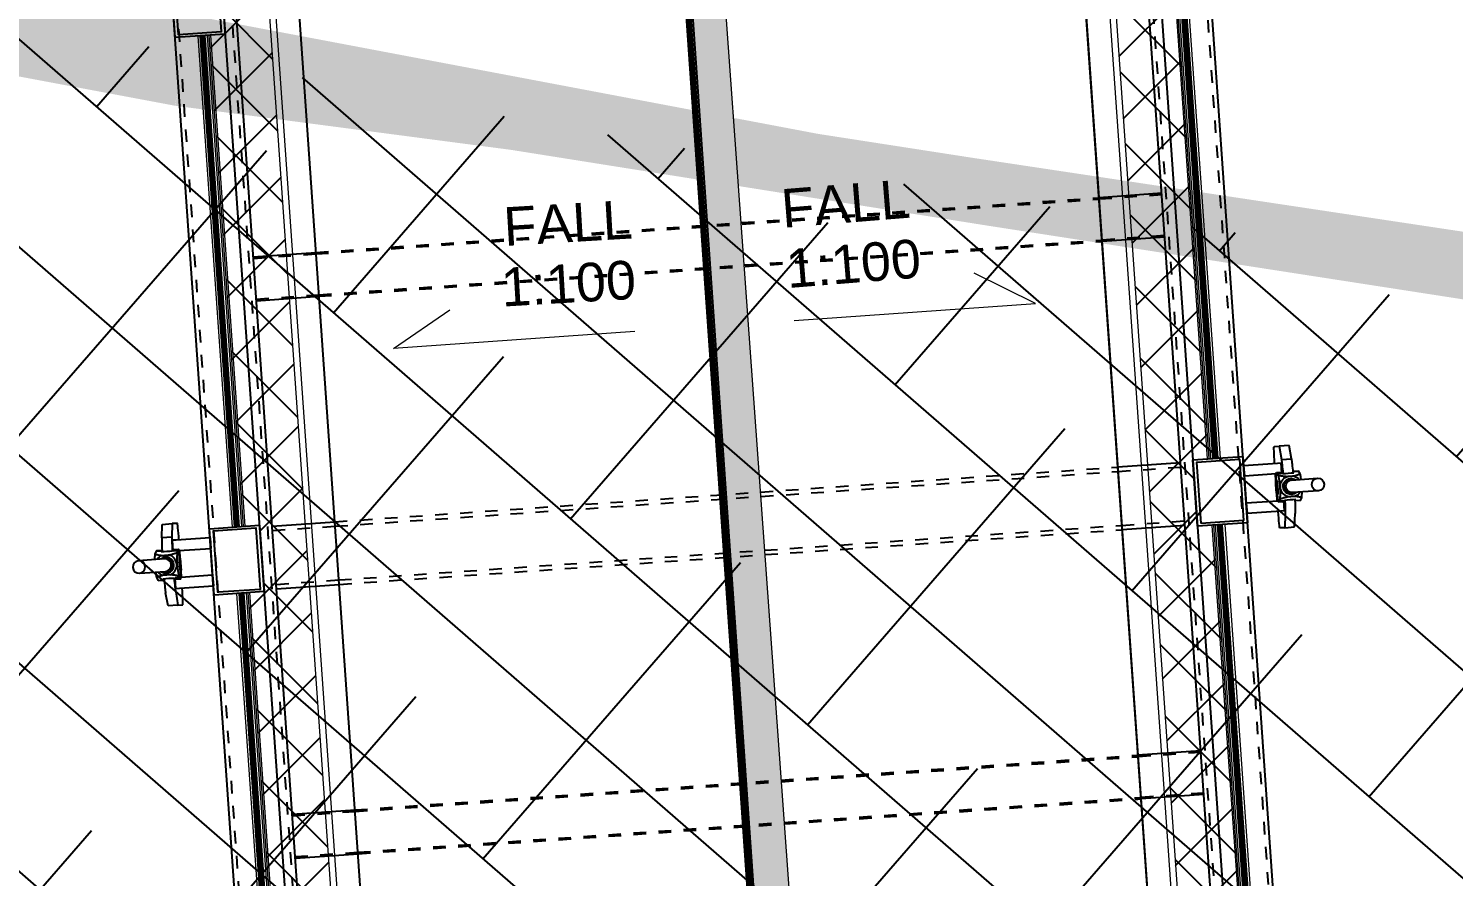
# Model space of a CAD drawing. Header units: millimetres. Extents: x 50357 to 985146, y 723188 to 1803594.
# Drawn here: x 834545.13 to 834556.47, y 818155.43 to 818162.18 of the extents above; entities that cross this region are included whole.
import ezdxf
from ezdxf.xclip import XClip

# ---------------------------------------------------------------- set-up
doc = ezdxf.new("R2010")
doc.units = ezdxf.units.MM
doc.header["$LTSCALE"] = 3
doc.header["$MEASUREMENT"] = 0
for name, pattern in [('DASHED', [19.05, 12.7, -6.35]), ('DASHED2', [0.375, 0.25, -0.125]), ('DIVIDE', [1.25, 0.5, -0.25, 0, -0.25, 0, -0.25]), ('Grid Line', [22.225, 12.7, -3.175, 3.175, -3.175]), ('PHANTOM2', [1.25, 0.625, -0.125, 0.125, -0.125, 0.125, -0.125]), ('x-boundary$0$DGN Style 4', [76.563414, 38.257796, -19.128898, 0.047822, -19.128898]), ('XXASB-PIW-ARC-DWG-1012-MWP-XXXX-WS3-XC$0$XXXXX-PIW-P-ASB_BRIDGE_DECK_STR-XXX$0$Member Hidden', [4.5, 2.5, -2])]:
    doc.linetypes.add(name, pattern=pattern)
doc.layers.add('-Excluded area line', color=7, linetype='DASHED2', lineweight=40)
doc.layers.add('-Section line', color=7, linetype='Continuous')
doc.layers.add('00_Xref', color=7, linetype='Continuous')
for name, color, linetype, true_color in [('WKD071__', 7, 'Continuous', 0x6e6e6e), ('x-boundary$0$AR-SIMS_BL_', 7, 'x-boundary$0$DGN Style 4', 0xff0505), ('XXASB-PIW-ARC-DWG-1012-MWP-XXXX-WS3-XC$0$XXXXX-PIW-P-ASB_BRIDGE_DECK_ARC-XXX$0$A-GENM_PATT', 7, 'Continuous', 0x6e6e6e), ('XXASB-PIW-ARC-DWG-1012-MWP-XXXX-WS3-XC$0$XXXXX-PIW-P-ASB_BRIDGE_DECK_STR-XXX$0$A-GENM', 7, 'Continuous', 0x6e6e6e), ('XXASB-PIW-ARC-DWG-1012-MWP-XXXX-WS3-XC$0$XXXXX-PIW-P-ASB_BRIDGE_DECK_STR-XXX$0$ADS280__', 7, 'Continuous', 0x6e6e6e), ('XXASB-PIW-ARC-DWG-1012-MWP-XXXX-WS3-XC$0$XXXXX-PIW-P-ASB_BRIDGE_DECK_STR-XXX$0$ADS280_B', 7, 'Continuous', 0x6e6e6e), ('XXASB-PIW-ARC-DWG-1012-MWP-XXXX-WS3-XC$0$XXXXX-PIW-P-ASB_BRIDGE_DECK_STR-XXX$0$ADS280_C', 7, 'Continuous', 0x6e6e6e), ('XXASB-PIW-ARC-DWG-1012-MWP-XXXX-WS3-XC$0$XXXXX-PIW-P-ASB_BRIDGE_DECK_STR-XXX$0$ADS280_H', 7, 'XXASB-PIW-ARC-DWG-1012-MWP-XXXX-WS3-XC$0$XXXXX-PIW-P-ASB_BRIDGE_DECK_STR-XXX$0$Member Hidden', 0x6e6e6e)]:
    doc.layers.add(name, color=color, linetype=linetype, true_color=true_color)
for name, color, linetype, lineweight, true_color in [('XXASB-PIW-ARC-DWG-1012-MWP-XXXX-WS3-XC$0$XXXXX-PIW-P-ASB_BRIDGE_DECK_ARC-XXX$0$A-FLOR', 7, 'Continuous', 25, 0x6e6e6e), ('XXASB-PIW-ARC-DWG-1012-MWP-XXXX-WS3-XC$0$XXXXX-PIW-P-ASB_BRIDGE_DECK_ARC-XXX$0$A-FLOR-HRAL', 7, 'Continuous', 13, 0x6e6e6e), ('XXASB-PIW-ARC-DWG-1012-MWP-XXXX-WS3-XC$0$XXXXX-PIW-P-ASB_BRIDGE_DECK_ARC-XXX$0$A-GENM', 7, 'Continuous', 13, 0x6e6e6e), ('XXASB-PIW-ARC-DWG-1012-MWP-XXXX-WS3-XC$0$XXXXX-PIW-P-ASB_BRIDGE_DECK_ARC-XXX$0$ADS030__', 7, 'Continuous', 13, 0x6e6e6e), ('XXASB-PIW-ARC-DWG-1012-MWP-XXXX-WS3-XC$0$XXXXX-PIW-P-ASB_BRIDGE_DECK_ARC-XXX$0$ADS280__', 7, 'Continuous', 13, 0x6e6e6e), ('XXASB-PIW-ARC-DWG-1012-MWP-XXXX-WS3-XC$0$XXXXX-PIW-P-ASB_BRIDGE_DECK_ARC-XXX$0$Q-SPCQ', 7, 'Continuous', 13, 0x6e6e6e)]:
    doc.layers.add(name, color=color, linetype=linetype, lineweight=lineweight, true_color=true_color)
doc.styles.add('XXASB-PIW-ARC-DWG-1012-MWP-XXXX-WS3-XC$0$XXXXX-PIW-P-ASB_BRIDGE_DECK_ARC-XXX$0$Arial_4', font='arial.ttf', dxfattribs={"height": 2500})

# ---------------------------------------------------------------- blocks, each defined once
blk = doc.blocks.new('x-baseplan')
blk.add_lwpolyline([(834550.55, 818213.81), (834557.171, 818119.106), (834549.739, 818118.586), (834547.98, 818143.75), (834547.581, 818143.722), (834547.541, 818144.296), (834539.964, 818143.766), (834540.021, 818142.96), (834532.454, 818142.451), (834523.973, 818144.32), (834526.254, 818154.672), (834539.411, 818151.675), (834539.646, 818148.322), (834547.222, 818148.851), (834547.183, 818149.408), (834547.582, 818149.436), (834542.996, 818215.041), (834543.221, 818215.057), (834550.326, 818213.794), (834550.55, 818213.81)])
blk = doc.blocks.new('XXASB-PIW-ARC-DWG-1012-MWP-XXXX-WS3-XC$0$XXXXX-PIW-P-ASB_BRIDGE_DECK_ARC-XXX$0$Top Rail Type - Top Rail_Internal_-3272144-DECK F_F_L__ARC')
at = {"layer": 'XXASB-PIW-ARC-DWG-1012-MWP-XXXX-WS3-XC$0$XXXXX-PIW-P-ASB_BRIDGE_DECK_ARC-XXX$0$A-FLOR-HRAL'}
for p, q in [((-666710, 127659), (-666710, 107094)), ((-666660, 127659), (-666660, 107098))]:
    blk.add_line(p, q, dxfattribs=at)
blk = doc.blocks.new('XXASB-PIW-ARC-DWG-1012-MWP-XXXX-WS3-XC$0$XXXXX-PIW-P-ASB_BRIDGE_DECK_ARC-XXX$0$Top Rail Type - Top Rail_Internal_-3272154-DECK F_F_L__ARC')
at = {"layer": 'XXASB-PIW-ARC-DWG-1012-MWP-XXXX-WS3-XC$0$XXXXX-PIW-P-ASB_BRIDGE_DECK_ARC-XXX$0$A-FLOR-HRAL'}
for p, q in [((-673385, 127659), (-673385, 107349)), ((-673335, 127659), (-673335, 107349))]:
    blk.add_line(p, q, dxfattribs=at)
blk = doc.blocks.new('XXASB-PIW-ARC-DWG-1012-MWP-XXXX-WS3-XC$0$XXXXX-PIW-P-ASB_BRIDGE_DECK_ARC-XXX$0$Railing - Sabco_Joint-3422319-DECK F_F_L__ARC')
at = {"layer": 'XXASB-PIW-ARC-DWG-1012-MWP-XXXX-WS3-XC$0$XXXXX-PIW-P-ASB_BRIDGE_DECK_ARC-XXX$0$A-FLOR-HRAL'}
for p, q in [((-9, 1), (-8, 1)), ((-9, 1), (-9, 0)), ((-8, 1), (-1, 1)), ((-8, 0), (-8, 1)), ((-1, 0), (-1, 1)), ((1, 1), (8, 1)), ((1, 1), (1, 0)), ((8, 1), (9, 1)), ((8, 1), (8, 0)), ((9, 1), (9, 0)), ((-8, 0), (-9, 0)), ((-1, 0), (-8, 0)), ((8, 0), (1, 0)), ((9, 0), (8, 0))]:
    blk.add_line(p, q, dxfattribs=at)
blk = doc.blocks.new('XXASB-PIW-ARC-DWG-1012-MWP-XXXX-WS3-XC$0$XXXXX-PIW-P-ASB_BRIDGE_DECK_ARC-XXX$0$Railing - Railing-3272197-DECK F_F_L__ARC')
at = {"layer": 'XXASB-PIW-ARC-DWG-1012-MWP-XXXX-WS3-XC$0$XXXXX-PIW-P-ASB_BRIDGE_DECK_ARC-XXX$0$A-FLOR-HRAL'}
for p, q in [((-666157, 118494), (-666157, 114574)), ((-666138, 114574), (-666138, 118494)), ((-666135, 114574), (-666135, 118494)), ((-666128, 114574), (-666128, 118494)), ((-666119, 114574), (-666119, 118494)), ((-666116, 114574), (-666116, 118494)), ((-666107, 114574), (-666107, 118494)), ((-666100, 114574), (-666100, 118494)), ((-666097, 114574), (-666097, 118494)), ((-666078, 114574), (-666078, 118494)), ((-666126, 116860), (-666126, 118059)), ((-666125, 116860), (-666125, 118059)), ((-666110, 116860), (-666110, 118059)), ((-666109, 116860), (-666109, 118059)), ((-666126, 115660), (-666126, 116859)), ((-666125, 115660), (-666125, 116859)), ((-666110, 115660), (-666110, 116859)), ((-666109, 115660), (-666109, 116859)), ((-666126, 114574), (-666126, 115659)), ((-666125, 114574), (-666125, 115659)), ((-666110, 114574), (-666110, 115659)), ((-666109, 114574), (-666109, 115659)), ((-666157, 114044), (-666157, 110209)), ((-666138, 110209), (-666138, 114044)), ((-666136, 110209), (-666135, 114044)), ((-666128, 110209), (-666128, 114044)), ((-666126, 113260), (-666126, 114044)), ((-666125, 113260), (-666125, 114044)), ((-666119, 110209), (-666119, 114044)), ((-666116, 110209), (-666116, 114044)), ((-666110, 113260), (-666110, 114044)), ((-666109, 113260), (-666109, 114044)), ((-666107, 110209), (-666107, 114044)), ((-666100, 110209), (-666100, 114044)), ((-666097, 110209), (-666097, 114044)), ((-666078, 110209), (-666078, 114044)), ((-666126, 112060), (-666126, 113259)), ((-666125, 112060), (-666125, 113259)), ((-666110, 112060), (-666110, 113259)), ((-666109, 112060), (-666109, 113259)), ((-666126, 110860), (-666126, 112059)), ((-666125, 110860), (-666125, 112059)), ((-666110, 110860), (-666110, 112059)), ((-666109, 110860), (-666109, 112059))]:
    blk.add_line(p, q, dxfattribs=at)
at = {"rotation": 359.9997051364439}
for p in [(-666118, 116859), (-666118, 115659), (-666118, 113259), (-666118, 112059)]:
    blk.add_blockref('XXASB-PIW-ARC-DWG-1012-MWP-XXXX-WS3-XC$0$XXXXX-PIW-P-ASB_BRIDGE_DECK_ARC-XXX$0$Railing - Sabco_Joint-3422319-DECK F_F_L__ARC', p, dxfattribs=at)
blk = doc.blocks.new('XXASB-PIW-ARC-DWG-1012-MWP-XXXX-WS3-XC$0$XXXXX-PIW-P-ASB_BRIDGE_DECK_ARC-XXX$0$Railing - Railing-3272202-DECK F_F_L__ARC')
at = {"layer": 'XXASB-PIW-ARC-DWG-1012-MWP-XXXX-WS3-XC$0$XXXXX-PIW-P-ASB_BRIDGE_DECK_ARC-XXX$0$A-FLOR-HRAL'}
for p, q in [((-673967, 118494), (-673967, 114574)), ((-673948, 114574), (-673948, 118494)), ((-673945, 114574), (-673945, 118494)), ((-673938, 114574), (-673938, 118494)), ((-673936, 118060), (-673936, 118494)), ((-673935, 118060), (-673935, 118494)), ((-673929, 114574), (-673929, 118494)), ((-673926, 114574), (-673926, 118494)), ((-673920, 118060), (-673920, 118494)), ((-673919, 118060), (-673919, 118494)), ((-673917, 114574), (-673917, 118494)), ((-673910, 114574), (-673910, 118494)), ((-673907, 114574), (-673907, 118494)), ((-673888, 114574), (-673888, 118494)), ((-673936, 116860), (-673936, 118059)), ((-673935, 116860), (-673935, 118059)), ((-673920, 116860), (-673920, 118059)), ((-673919, 116860), (-673919, 118059)), ((-673936, 115660), (-673936, 116859)), ((-673935, 115660), (-673935, 116859)), ((-673920, 115660), (-673920, 116859)), ((-673919, 115660), (-673919, 116859)), ((-673936, 114574), (-673936, 115659)), ((-673935, 114574), (-673935, 115659)), ((-673920, 114574), (-673920, 115659)), ((-673919, 114574), (-673919, 115659)), ((-673967, 114044), (-673967, 110209)), ((-673948, 110209), (-673948, 114044)), ((-673946, 110209), (-673945, 114044)), ((-673938, 110209), (-673938, 114044)), ((-673936, 113260), (-673936, 114044)), ((-673935, 113260), (-673935, 114044)), ((-673929, 110209), (-673929, 114044)), ((-673926, 110209), (-673926, 114044)), ((-673920, 113260), (-673920, 114044)), ((-673919, 113260), (-673919, 114044)), ((-673917, 110209), (-673917, 114044)), ((-673910, 110209), (-673910, 114044)), ((-673907, 110209), (-673907, 114044)), ((-673888, 110209), (-673888, 114044)), ((-673936, 112060), (-673936, 113259)), ((-673935, 112060), (-673935, 113259)), ((-673920, 112060), (-673920, 113259)), ((-673919, 112060), (-673919, 113259)), ((-673936, 110860), (-673936, 112059)), ((-673935, 110860), (-673935, 112059)), ((-673920, 110860), (-673920, 112059)), ((-673919, 110860), (-673919, 112059))]:
    blk.add_line(p, q, dxfattribs=at)
at = {"extrusion": (0, 0, -1), "zscale": -1, "rotation": 0.0002948635560533317}
for p in [(673928, 118059), (673928, 116859), (673928, 115659), (673928, 113259), (673928, 112059)]:
    blk.add_blockref('XXASB-PIW-ARC-DWG-1012-MWP-XXXX-WS3-XC$0$XXXXX-PIW-P-ASB_BRIDGE_DECK_ARC-XXX$0$Railing - Sabco_Joint-3422319-DECK F_F_L__ARC', p, dxfattribs=at)
blk = doc.blocks.new('XXASB-PIW-ARC-DWG-1012-MWP-XXXX-WS3-XC$0$XXXXX-PIW-P-ASB_BRIDGE_DECK_ARC-XXX')
at = {"layer": 'XXASB-PIW-ARC-DWG-1012-MWP-XXXX-WS3-XC$0$XXXXX-PIW-P-ASB_BRIDGE_DECK_ARC-XXX$0$A-GENM_PATT'}
h = blk.add_hatch(dxfattribs=at)
h.set_pattern_fill('ANSI37', color=256, scale=3000)
h.set_pattern_definition([(45, (6708.63, 468.96), (-265.16504294, 265.16504294), []), (135, (6708.63, 468.96), (-265.16504294, -265.16504294), [])])
h.paths.add_polyline_path([(834555029, 818151611), (834554538, 818151576), (834553417, 818167602), (834553779, 818167627), (834553816, 818167099), (834553945, 818167108), (834554219, 818163197), (834554089, 818163188), (834554126, 818162659), (834554256, 818162669), (834554529, 818158758), (834554399, 818158749), (834554436, 818158220), (834554566, 818158229), (834554834, 818154404), (834554704, 818154395), (834554753, 818153696), (834554882, 818153705)])
h = blk.add_hatch(dxfattribs=at)
h.set_pattern_fill('ANSI37', color=256, scale=3000)
h.set_pattern_definition([(45, (0, 0), (-265.16504294, 265.16504294), []), (135, (0, 0), (-265.16504294, -265.16504294), [])])
h.paths.add_polyline_path([(834547338, 818151073), (834547829, 818151107), (834546709, 818167133), (834546347, 818167108), (834546384, 818166579), (834546254, 818166570), (834546528, 818162660), (834546657, 818162669), (834546694, 818162140), (834546565, 818162131), (834546838, 818158220), (834546968, 818158230), (834547005, 818157701), (834546875, 818157692), (834547142, 818153866), (834547272, 818153875), (834547321, 818153177), (834547191, 818153168)])
at = {"layer": 'XXASB-PIW-ARC-DWG-1012-MWP-XXXX-WS3-XC$0$XXXXX-PIW-P-ASB_BRIDGE_DECK_ARC-XXX$0$Q-SPCQ'}
h = blk.add_hatch(dxfattribs=at)
h.set_pattern_fill('FLEX', color=256, scale=10, angle=93.9987)
h.set_pattern_definition([(93.998705, (834733143.105, 817782021.74), (-63.345417, -4.4281045), [63.5, -63.5]), (138.998705, (834733138.677, 817782085.085), (-63.345417, -4.4281045), [15.875, -58.052561, 15.875, -89.802561])])
h.paths.add_polyline_path([(834551476, 818147152), (834551775, 818147173), (834546924, 818214372), (834546620, 818214426)])
at = {"layer": 'XXASB-PIW-ARC-DWG-1012-MWP-XXXX-WS3-XC$0$XXXXX-PIW-P-ASB_BRIDGE_DECK_ARC-XXX$0$A-FLOR'}
blk.add_line((834551685, 818144159), (834547177, 818208652), dxfattribs=at)
at = {"layer": 'XXASB-PIW-ARC-DWG-1012-MWP-XXXX-WS3-XC$0$XXXXX-PIW-P-ASB_BRIDGE_DECK_ARC-XXX$0$A-GENM'}
for p, q in [((834554241, 818162668), (834554514, 818158757)), ((834554529, 818158758), (834554256, 818162669)), ((834546565, 818162131), (834546838, 818158220)), ((834546853, 818158221), (834546580, 818162132)), ((834554834, 818154404), (834554566, 818158229)), ((834554551, 818158228), (834554819, 818154403)), ((834546875, 818157692), (834547142, 818153866)), ((834547157, 818153867), (834546890, 818157693))]:
    blk.add_line(p, q, dxfattribs=at)
at = {"layer": 'XXASB-PIW-ARC-DWG-1012-MWP-XXXX-WS3-XC$0$XXXXX-PIW-P-ASB_BRIDGE_DECK_ARC-XXX$0$ADS030__', "flags": 128}
for points in [[(834551225, 818159860), (834553147, 818159995), (834552659, 818160235)], [(834549957, 818159772), (834548035, 818159637), (834548484, 818159943)]]:
    blk.add_lwpolyline(points, dxfattribs=at)
at = {"layer": 'XXASB-PIW-ARC-DWG-1012-MWP-XXXX-WS3-XC$0$XXXXX-PIW-P-ASB_BRIDGE_DECK_ARC-XXX$0$ADS280__'}
for p, q in [((834550324, 818208447), (834554796, 818144477)), ((834548232, 818148750), (834544089, 818208011))]:
    blk.add_line(p, q, dxfattribs=at)
at = {"layer": 'XXASB-PIW-ARC-DWG-1012-MWP-XXXX-WS3-XC$0$XXXXX-PIW-P-ASB_BRIDGE_DECK_ARC-XXX$0$Q-SPCQ'}
blk.add_lwpolyline([(834551476, 818147152), (834551775, 818147173), (834546924, 818214372), (834546620, 818214426)], close=True, dxfattribs=at)
at = {"layer": 'XXASB-PIW-ARC-DWG-1012-MWP-XXXX-WS3-XC$0$XXXXX-PIW-P-ASB_BRIDGE_DECK_ARC-XXX$0$A-FLOR-HRAL', "rotation": 3.999000000000387}
for name in ['XXASB-PIW-ARC-DWG-1012-MWP-XXXX-WS3-XC$0$XXXXX-PIW-P-ASB_BRIDGE_DECK_ARC-XXX$0$Top Rail Type - Top Rail_Internal_-3272144-DECK F_F_L__ARC', 'XXASB-PIW-ARC-DWG-1012-MWP-XXXX-WS3-XC$0$XXXXX-PIW-P-ASB_BRIDGE_DECK_ARC-XXX$0$Railing - Railing-3272197-DECK F_F_L__ARC', 'XXASB-PIW-ARC-DWG-1012-MWP-XXXX-WS3-XC$0$XXXXX-PIW-P-ASB_BRIDGE_DECK_ARC-XXX$0$Top Rail Type - Top Rail_Internal_-3272154-DECK F_F_L__ARC', 'XXASB-PIW-ARC-DWG-1012-MWP-XXXX-WS3-XC$0$XXXXX-PIW-P-ASB_BRIDGE_DECK_ARC-XXX$0$Railing - Railing-3272202-DECK F_F_L__ARC']:
    blk.add_blockref(name, (835227065, 818090920), dxfattribs=at)
at = {"layer": 'XXASB-PIW-ARC-DWG-1012-MWP-XXXX-WS3-XC$0$XXXXX-PIW-P-ASB_BRIDGE_DECK_ARC-XXX$0$ADS030__', "char_height": 307.4, "width": 3288.75, "line_spacing_factor": 0.938532, "style": 'XXASB-PIW-ARC-DWG-1012-MWP-XXXX-WS3-XC$0$XXXXX-PIW-P-ASB_BRIDGE_DECK_ARC-XXX$0$Arial_4'}
for insert, attachment_point, rotation in [((834551110, 818160903), 1, 4.6066), ((834549926, 818160820), 3, 3.3908)]:
    blk.add_mtext('FALL\\P1:100', dxfattribs=dict(at, insert=insert, attachment_point=attachment_point, rotation=rotation))
blk = doc.blocks.new('XXASB-PIW-ARC-DWG-1012-MWP-XXXX-WS3-XC$0$XXXXX-PIW-P-ASB_BRIDGE_DECK_STR-XXX$0$C2')
at = {"layer": 'XXASB-PIW-ARC-DWG-1012-MWP-XXXX-WS3-XC$0$XXXXX-PIW-P-ASB_BRIDGE_DECK_STR-XXX$0$ADS280_C'}
for points in [[(-265, 200), (265, 200), (265, -200), (-265, -200)], [(-245, 170), (245, 170), (245, -170), (-245, -170)]]:
    blk.add_lwpolyline(points, close=True, dxfattribs=at)
blk = doc.blocks.new('XXASB-PIW-ARC-DWG-1012-MWP-XXXX-WS3-XC$0$XXXXX-PIW-P-ASB_BRIDGE_DECK_STR-XXX$0$Hanger Joint - Hanger Joint-V14-DECK F_F_L__STR')
at = {"layer": 'XXASB-PIW-ARC-DWG-1012-MWP-XXXX-WS3-XC$0$XXXXX-PIW-P-ASB_BRIDGE_DECK_STR-XXX$0$A-GENM'}
for p, q in [((834555111, 818158859), (834555072, 818158856)), ((834555111, 818158859), (834555190, 818158864)), ((834555129, 818158754), (834555111, 818158859)), ((834555190, 818158864), (834555209, 818158760)), ((834555082, 818158639), (834555086, 818158581)), ((834555093, 818158482), (834555097, 818158424)), ((834555156, 818158210), (834555160, 818158318)), ((834555160, 818158318), (834555240, 818158324)), ((834555240, 818158324), (834555236, 818158216)), ((834555117, 818158208), (834555156, 818158210)), ((834555236, 818158216), (834555156, 818158210))]:
    blk.add_line(p, q, dxfattribs=at)
for centre, major_axis, start_param, end_param in [((834555083, 818158707), (-10, 150), 0, 1.452786), ((834555142, 818158535), (-16, 230), 5.199753, 5.968692), ((834555222, 818158541), (-16, 230), 5.198748, 5.968692), ((834555142, 818158535), (-16, 230), 3.477995, 4.225484), ((834555222, 818158541), (-16, 230), 3.477995, 4.226477), ((834555107, 818158357), (-10, 150), 1.688806, 3.141593)]:
    blk.add_ellipse(centre, major_axis=major_axis, ratio=0.035329, start_param=start_param, end_param=end_param, dxfattribs=at)
blk = doc.blocks.new('XXASB-PIW-ARC-DWG-1012-MWP-XXXX-WS3-XC$0$XXXXX-PIW-P-ASB_BRIDGE_DECK_STR-XXX$0$Hanger Node - Hanger Node-V24-DECK F_F_L__STR')
at = {"layer": 'XXASB-PIW-ARC-DWG-1012-MWP-XXXX-WS3-XC$0$XXXXX-PIW-P-ASB_BRIDGE_DECK_STR-XXX$0$A-GENM'}
for p, q in [((834546112, 818157998), (834546123, 818158022)), ((834546166, 818158026), (834546123, 818158023)), ((834546123, 818158022), (834546166, 818158025)), ((834546161, 818158015), (834546166, 818158025)), ((834546255, 818158031), (834546251, 818158022)), ((834546255, 818158031), (834546298, 818158034)), ((834546299, 818158035), (834546256, 818158032)), ((834546298, 818158034), (834546288, 818158010)), ((834546194, 818157970), (834546190, 818157970)), ((834546309, 818157973), (834546304, 818157973)), ((834546313, 818157967), (834546309, 818157973)), ((834546139, 818157789), (834546125, 818157811)), ((834546139, 818157789), (834546182, 818157792)), ((834546140, 818157788), (834546183, 818157791)), ((834546182, 818157792), (834546176, 818157801)), ((834546198, 818157850), (834546202, 818157850)), ((834546266, 818157807), (834546272, 818157798)), ((834546272, 818157798), (834546314, 818157801)), ((834546272, 818157797), (834546315, 818157800)), ((834546301, 818157824), (834546314, 818157801)), ((834546312, 818157863), (834546317, 818157863)), ((834546317, 818157863), (834546320, 818157870))]:
    blk.add_line(p, q, dxfattribs=at)
at = {"layer": 'XXASB-PIW-ARC-DWG-1012-MWP-XXXX-WS3-XC$0$XXXXX-PIW-P-ASB_BRIDGE_DECK_STR-XXX$0$A-GENM', "flags": 128}
for points in [[(834546251, 818158022), (834546229, 818158019), (834546206, 818158018), (834546183, 818158016), (834546161, 818158015)], [(834546176, 818157801), (834546198, 818157803), (834546221, 818157805), (834546244, 818157806), (834546266, 818157807)]]:
    blk.add_lwpolyline(points, dxfattribs=at)
at = {"layer": 'XXASB-PIW-ARC-DWG-1012-MWP-XXXX-WS3-XC$0$XXXXX-PIW-P-ASB_BRIDGE_DECK_STR-XXX$0$A-GENM'}
for centre, major_axis, ratio, start_param, end_param in [((834546131, 818157905), (-8, 118), 0.035329, 6.176011, 6.419948), ((834546174, 818157908), (-8, 118), 0.035329, 6.119778, 6.419948), ((834546264, 818157915), (-8, 118), 0.035329, 6.176011, 6.419948), ((834546307, 818157918), (-8, 118), 0.035329, 5.184875, 6.419948), ((834546199, 818157910), (-5.9, 84.8), 0.999376, 0.359432, 0.938516), ((834546198, 818157910), (-4.4, 63.2), 0.999376, 0.000003, 0.649708), ((834546194, 818157910), (-4.2, 59.9), 0.999376, 0.000002, 0.558196), ((834546194, 818157910), (-4.2, 59.9), 0.999376, 3.141599, 6.283191), ((834546198, 818157910), (-4.4, 63.2), 0.999376, 3.141592, 6.283185), ((834546198, 818157910), (-4.2, 59.9), 0.999376, 3.141595, 6.283188), ((834546190, 818157910), (-3.5, 49.9), 0.999376, 5.834386, 5.870449), ((834546199, 818157910), (-5.9, 84.8), 0.999376, 3.501025, 5.923751), ((834546190, 818157910), (-3.5, 49.9), 0.999376, 5.331252, 5.420692), ((834546190, 818157910), (-3.5, 49.9), 0.999376, 4.904436, 4.936786), ((834546190, 818157910), (-3.5, 49.9), 0.999376, 4.48799, 4.52034), ((834546308, 818157918), (-3.8, 54.9), 0.035329, 6.058786, 7.853982), ((834546307, 818157918), (-3.2, 45.6), 0.035329, 0.261799, 1.570796), ((834546307, 818157918), (-3.2, 45.6), 0.035329, 1.570796, 2.879793), ((834546308, 818157918), (-3.8, 54.9), 0.035329, 1.570796, 3.365992), ((834546313, 818157918), (-3.8, 54.9), 0.035329, 5.989381, 7.853982), ((834546313, 818157918), (-3.8, 54.9), 0.035329, 1.570796, 3.435396), ((834546316, 818157918), (-3.4, 48.8), 0.035329, 4.712389, 7.853982), ((834546316, 818157918), (-3.4, 48.8), 0.035329, 1.570796, 4.712389), ((834546199, 818157910), (-5.9, 84.8), 0.999376, 2.203089, 2.782161), ((834546131, 818157905), (-8, 118), 0.035329, 3.00483, 3.248767), ((834546198, 818157910), (-4.4, 63.2), 0.999376, 2.491885, 3.141589), ((834546194, 818157910), (-4.2, 59.9), 0.999376, 2.5834, 3.141593), ((834546174, 818157908), (-8, 118), 0.035329, 3.00483, 3.308379), ((834546190, 818157910), (-3.5, 49.9), 0.999376, 3.554329, 3.590392), ((834546190, 818157910), (-3.5, 49.9), 0.999376, 4.00824, 4.075667), ((834546264, 818157915), (-8, 118), 0.035329, 3.00483, 3.248767), ((834546307, 818157918), (-8, 118), 0.035329, 3.00483, 4.239903)]:
    blk.add_ellipse(centre, major_axis=major_axis, ratio=ratio, start_param=start_param, end_param=end_param, dxfattribs=at)
for points, knots in [([(834546223, 818157992), (834546226, 818157992), (834546232, 818157993), (834546239, 818157995), (834546246, 818157997), (834546252, 818157999), (834546259, 818158001), (834546267, 818158003), (834546276, 818158006), (834546284, 818158009), (834546288, 818158010)], [0, 0, 0, 0, 0.1, 0.2, 0.3, 0.4, 0.5, 0.6, 0.8, 1, 1, 1, 1]), ([(834546288, 818158010), (834546287, 818158007), (834546287, 818158002), (834546287, 818157993), (834546286, 818157985), (834546286, 818157979), (834546286, 818157974), (834546286, 818157971), (834546286, 818157968), (834546286, 818157966), (834546286, 818157964), (834546286, 818157962), (834546286, 818157960), (834546286, 818157958), (834546286, 818157956), (834546286, 818157953), (834546286, 818157951), (834546286, 818157949), (834546286, 818157949), (834546286, 818157947), (834546286, 818157946), (834546286, 818157944), (834546286, 818157942), (834546286, 818157939), (834546286, 818157936), (834546286, 818157933), (834546287, 818157931), (834546287, 818157930), (834546287, 818157928), (834546287, 818157926), (834546287, 818157923), (834546287, 818157920), (834546287, 818157916), (834546288, 818157913), (834546288, 818157909), (834546288, 818157906), (834546288, 818157904), (834546288, 818157903), (834546289, 818157901), (834546289, 818157900), (834546289, 818157897), (834546289, 818157893), (834546290, 818157890), (834546290, 818157888), (834546290, 818157887), (834546290, 818157885), (834546291, 818157884), (834546291, 818157883), (834546291, 818157882), (834546291, 818157880), (834546291, 818157877), (834546292, 818157874), (834546292, 818157872), (834546292, 818157871), (834546293, 818157869), (834546293, 818157867), (834546293, 818157865), (834546294, 818157862), (834546294, 818157859), (834546295, 818157855), (834546296, 818157848), (834546297, 818157840), (834546299, 818157832), (834546300, 818157826), (834546301, 818157824)], [0, 0, 0, 0, 0.066667, 0.133333, 0.2, 0.233333, 0.266667, 0.283333, 0.3, 0.316667, 0.325, 0.333333, 0.341667, 0.35, 0.366667, 0.383333, 0.391667, 0.395833, 0.4, 0.404167, 0.408333, 0.416667, 0.425, 0.433333, 0.45, 0.458333, 0.4625, 0.466667, 0.470833, 0.475, 0.483333, 0.491667, 0.5, 0.508333, 0.516667, 0.525, 0.529167, 0.533333, 0.5375, 0.541667, 0.55, 0.566667, 0.575, 0.583333, 0.591667, 0.595833, 0.6, 0.604167, 0.608333, 0.616667, 0.633333, 0.65, 0.658333, 0.666667, 0.675, 0.683333, 0.7, 0.716667, 0.733333, 0.766667, 0.8, 0.866667, 0.933333, 1, 1, 1, 1]), ([(834546111, 818157954), (834546111, 818157955), (834546111, 818157956), (834546111, 818157958), (834546111, 818157962), (834546111, 818157966), (834546111, 818157973), (834546111, 818157981), (834546112, 818157989), (834546112, 818157995), (834546112, 818157998)], [0.6920213, 0.6920213, 0.6920213, 0.6920213, 0.7, 0.7166667, 0.7333333, 0.7666667, 0.8, 0.8666667, 0.9333333, 1, 1, 1, 1]), ([(834546112, 818157998), (834546115, 818157997), (834546121, 818157995), (834546128, 818157994), (834546135, 818157992), (834546140, 818157991), (834546145, 818157990), (834546150, 818157989), (834546157, 818157988), (834546161, 818157988), (834546164, 818157987)], [0, 0, 0, 0, 0.2, 0.4, 0.5, 0.6, 0.7, 0.8, 0.9, 1, 1, 1, 1]), ([(834546164, 818157987), (834546167, 818157987), (834546170, 818157988), (834546175, 818157988), (834546178, 818157988), (834546183, 818157988), (834546188, 818157988), (834546191, 818157989), (834546193, 818157989)], [0, 0, 0, 0, 0.333333, 0.416667, 0.5, 0.666667, 0.833333, 1, 1, 1, 1]), ([(834546193, 818157989), (834546195, 818157989), (834546199, 818157989), (834546204, 818157990), (834546208, 818157990), (834546211, 818157990), (834546216, 818157991), (834546220, 818157991), (834546223, 818157992)], [0, 0, 0, 0, 0.166667, 0.333333, 0.5, 0.583333, 0.666667, 1, 1, 1, 1]), ([(834546125, 818157811), (834546125, 818157814), (834546124, 818157820), (834546122, 818157828), (834546121, 818157836), (834546119, 818157842), (834546119, 818157847), (834546118, 818157850), (834546118, 818157852), (834546118, 818157854), (834546118, 818157854)], [0, 0, 0, 0, 0.0666667, 0.1333333, 0.2, 0.2333333, 0.2666667, 0.2833333, 0.3, 0.307938, 0.307938, 0.307938, 0.307938]), ([(834546175, 818157829), (834546173, 818157828), (834546168, 818157827), (834546162, 818157825), (834546156, 818157823), (834546151, 818157822), (834546147, 818157820), (834546141, 818157818), (834546133, 818157815), (834546128, 818157813), (834546125, 818157811)], [0, 0, 0, 0, 0.1, 0.2, 0.3, 0.4, 0.5, 0.6, 0.8, 1, 1, 1, 1]), ([(834546204, 818157831), (834546202, 818157831), (834546199, 818157831), (834546194, 818157831), (834546190, 818157830), (834546186, 818157830), (834546182, 818157829), (834546178, 818157829), (834546175, 818157829)], [0, 0, 0, 0, 0.166667, 0.333333, 0.5, 0.583333, 0.666667, 1, 1, 1, 1]), ([(834546234, 818157833), (834546231, 818157833), (834546227, 818157833), (834546223, 818157832), (834546219, 818157832), (834546215, 818157832), (834546210, 818157832), (834546206, 818157832), (834546204, 818157831)], [0, 0, 0, 0, 0.333333, 0.416667, 0.5, 0.666667, 0.833333, 1, 1, 1, 1]), ([(834546301, 818157824), (834546297, 818157824), (834546289, 818157826), (834546279, 818157827), (834546271, 818157829), (834546264, 818157830), (834546258, 818157830), (834546251, 818157831), (834546243, 818157832), (834546237, 818157833), (834546234, 818157833)], [0, 0, 0, 0, 0.2, 0.4, 0.5, 0.6, 0.7, 0.8, 0.9, 1, 1, 1, 1])]:
    blk.add_open_spline(points, degree=3, knots=knots, dxfattribs=at)
blk = doc.blocks.new('XXASB-PIW-ARC-DWG-1012-MWP-XXXX-WS3-XC$0$XXXXX-PIW-P-ASB_BRIDGE_DECK_STR-XXX$0$Hanger Rod M100 - Vertical Rod-3372036-DECK F_F_L__STR')
at = {"layer": 'XXASB-PIW-ARC-DWG-1012-MWP-XXXX-WS3-XC$0$XXXXX-PIW-P-ASB_BRIDGE_DECK_STR-XXX$0$A-GENM'}
for p, q in [((834546187, 818157959), (834545980, 818157945)), ((834545987, 818157845), (834546194, 818157860))]:
    blk.add_line(p, q, dxfattribs=at)
for centre, start_param, end_param in [((834545984, 818157895), 0.000004, 3.141596), ((834545984, 818157895), 3.141598, 6.28319), ((834546190, 818157910), 5.345359, 6.283183), ((834546190, 818157910), 3.141591, 5.330727), ((834546190, 818157910), 5.331723, 5.340486)]:
    blk.add_ellipse(centre, major_axis=(-3.5, 49.9), ratio=0.999376, start_param=start_param, end_param=end_param, dxfattribs=at)
blk = doc.blocks.new('XXASB-PIW-ARC-DWG-1012-MWP-XXXX-WS3-XC$0$XXXXX-PIW-P-ASB_BRIDGE_DECK_STR-XXX$0$Steel Plate - 85mm-2198207-DECK F_F_L__STR')
at = {"layer": 'XXASB-PIW-ARC-DWG-1012-MWP-XXXX-WS3-XC$0$XXXXX-PIW-P-ASB_BRIDGE_DECK_STR-XXX$0$A-GENM'}
for p, q in [((-262, -42), (-262, 43)), ((-217, 43), (-262, 43)), ((37, 43), (-217, 43)), ((37, 43), (37, -42)), ((-262, -42), (-234, -42)), ((-234, -42), (37, -42))]:
    blk.add_line(p, q, dxfattribs=at)
blk = doc.blocks.new('XXASB-PIW-ARC-DWG-1012-MWP-XXXX-WS3-XC$0$XXXXX-PIW-P-ASB_BRIDGE_DECK_STR-XXX$0$Steel Plate - 85mm-3367292-DECK F_F_L__STR')
at = {"layer": 'XXASB-PIW-ARC-DWG-1012-MWP-XXXX-WS3-XC$0$XXXXX-PIW-P-ASB_BRIDGE_DECK_STR-XXX$0$A-GENM'}
for p, q in [((-262, -42), (-262, 43)), ((-234, 43), (-262, 43)), ((37, 43), (-234, 43)), ((37, 43), (37, -42)), ((-262, -42), (-217, -42)), ((-217, -42), (37, -42))]:
    blk.add_line(p, q, dxfattribs=at)
blk = doc.blocks.new('XXASB-PIW-ARC-DWG-1012-MWP-XXXX-WS3-XC$0$XXXXX-PIW-P-ASB_BRIDGE_DECK_STR-XXX$0$TIE ROD')
at = {"layer": 'XXASB-PIW-ARC-DWG-1012-MWP-XXXX-WS3-XC$0$XXXXX-PIW-P-ASB_BRIDGE_DECK_STR-XXX$0$A-GENM', "linetype": 'XXASB-PIW-ARC-DWG-1012-MWP-XXXX-WS3-XC$0$XXXXX-PIW-P-ASB_BRIDGE_DECK_STR-XXX$0$Member Hidden'}
for name, p, rotation in [('XXASB-PIW-ARC-DWG-1012-MWP-XXXX-WS3-XC$0$XXXXX-PIW-P-ASB_BRIDGE_DECK_STR-XXX$0$Hanger Rod M100 - Vertical Rod-3372036-DECK F_F_L__STR', (-757970023, 889568332), 266.0012948640198), ('XXASB-PIW-ARC-DWG-1012-MWP-XXXX-WS3-XC$0$XXXXX-PIW-P-ASB_BRIDGE_DECK_STR-XXX$0$Steel Plate - 85mm-2198207-DECK F_F_L__STR', (-150, 37), 270.000000000139), ('XXASB-PIW-ARC-DWG-1012-MWP-XXXX-WS3-XC$0$XXXXX-PIW-P-ASB_BRIDGE_DECK_STR-XXX$0$Steel Plate - 85mm-3367292-DECK F_F_L__STR', (150, 37), 270.000000000139)]:
    blk.add_blockref(name, p, dxfattribs=dict(at, rotation=rotation))
at = {"layer": 'XXASB-PIW-ARC-DWG-1012-MWP-XXXX-WS3-XC$0$XXXXX-PIW-P-ASB_BRIDGE_DECK_STR-XXX$0$A-GENM'}
for name, p, rotation in [('XXASB-PIW-ARC-DWG-1012-MWP-XXXX-WS3-XC$0$XXXXX-PIW-P-ASB_BRIDGE_DECK_STR-XXX$0$Hanger Node - Hanger Node-V24-DECK F_F_L__STR', (-757970023, 889568332), 266.0012948640198), ('XXASB-PIW-ARC-DWG-1012-MWP-XXXX-WS3-XC$0$XXXXX-PIW-P-ASB_BRIDGE_DECK_STR-XXX$0$Hanger Joint - Hanger Joint-V14-DECK F_F_L__STR', (757970023, -889576632), 86.00129486401981)]:
    blk.add_blockref(name, p, dxfattribs=dict(at, rotation=rotation))
blk = doc.blocks.new('XXASB-PIW-ARC-DWG-1012-MWP-XXXX-WS3-XC$0$XXXXX-PIW-P-ASB_BRIDGE_DECK_STR-XXX')
at = {"layer": 'XXASB-PIW-ARC-DWG-1012-MWP-XXXX-WS3-XC$0$XXXXX-PIW-P-ASB_BRIDGE_DECK_STR-XXX$0$ADS280__'}
for p, q in [((834554803, 818144377), (834550324, 818208447)), ((834548232, 818148750), (834544089, 818208011))]:
    blk.add_line(p, q, dxfattribs=at)
at = {"layer": 'XXASB-PIW-ARC-DWG-1012-MWP-XXXX-WS3-XC$0$XXXXX-PIW-P-ASB_BRIDGE_DECK_STR-XXX$0$ADS280_B'}
for p, q in [((834548143, 818135677), (834542829, 818211703)), ((834556373, 818136252), (834551201, 818210241)), ((834556373, 818136252), (834551292, 818208940)), ((834554963, 818149250), (834551463, 818199328)), ((834547731, 818148745), (834544230, 818198822)), ((834554151, 818160872), (834553652, 818160837)), ((834554175, 818160523), (834553676, 818160488)), ((834546918, 818160366), (834547417, 818160401)), ((834546943, 818160017), (834547442, 818160052)), ((834554301, 818158727), (834553802, 818158692)), ((834547068, 818158222), (834547567, 818158256)), ((834554336, 818158228), (834553837, 818158193)), ((834547103, 818157723), (834547602, 818157758)), ((834554461, 818156433), (834553962, 818156398)), ((834554486, 818156084), (834553987, 818156049)), ((834547229, 818155927), (834547728, 818155962)), ((834547253, 818155578), (834547752, 818155613))]:
    blk.add_line(p, q, dxfattribs=at)
at = {"layer": 'XXASB-PIW-ARC-DWG-1012-MWP-XXXX-WS3-XC$0$XXXXX-PIW-P-ASB_BRIDGE_DECK_STR-XXX$0$ADS280_H'}
for p, q in [((834554998, 818149253), (834551498, 818199330)), ((834555378, 818149981), (834551926, 818199360)), ((834547267, 818148712), (834543766, 818198790)), ((834547696, 818148742), (834544195, 818198820)), ((834554153, 818160859), (834553654, 818160825)), ((834547417, 818160401), (834553651, 818160837)), ((834547418, 818160389), (834553653, 818160825)), ((834547441, 818160064), (834553676, 818160500)), ((834554176, 818160535), (834553677, 818160500)), ((834546919, 818160354), (834547418, 818160389)), ((834547442, 818160052), (834553675, 818160488)), ((834546942, 818160030), (834547441, 818160064)), ((834547567, 818158256), (834553801, 818158692)), ((834553803, 818158657), (834554303, 818158692)), ((834547570, 818158221), (834553803, 818158657)), ((834553833, 818158228), (834554333, 818158263)), ((834547071, 818158187), (834547570, 818158221)), ((834547600, 818157793), (834553833, 818158228)), ((834547602, 818157758), (834553836, 818158193)), ((834547101, 818157758), (834547600, 818157793)), ((834554463, 818156420), (834553964, 818156385)), ((834547728, 818155962), (834553961, 818156398)), ((834547728, 818155950), (834553963, 818156385)), ((834554486, 818156096), (834553987, 818156061)), ((834547751, 818155625), (834553986, 818156061)), ((834547752, 818155613), (834553986, 818156049)), ((834547230, 818155915), (834547728, 818155950)), ((834547252, 818155590), (834547751, 818155625))]:
    blk.add_line(p, q, dxfattribs=at)
at = {"layer": 'XXASB-PIW-ARC-DWG-1012-MWP-XXXX-WS3-XC$0$XXXXX-PIW-P-ASB_BRIDGE_DECK_STR-XXX$0$A-GENM', "xscale": -1, "rotation": 273.9987051264523}
blk.add_blockref('XXASB-PIW-ARC-DWG-1012-MWP-XXXX-WS3-XC$0$XXXXX-PIW-P-ASB_BRIDGE_DECK_STR-XXX$0$TIE ROD', (834554817, 818158513), dxfattribs=at)
at = {"layer": 'XXASB-PIW-ARC-DWG-1012-MWP-XXXX-WS3-XC$0$XXXXX-PIW-P-ASB_BRIDGE_DECK_STR-XXX$0$A-GENM', "rotation": 93.9987051359802}
blk.add_blockref('XXASB-PIW-ARC-DWG-1012-MWP-XXXX-WS3-XC$0$XXXXX-PIW-P-ASB_BRIDGE_DECK_STR-XXX$0$TIE ROD', (834546587, 818157937), dxfattribs=at)
at = {"layer": 'XXASB-PIW-ARC-DWG-1012-MWP-XXXX-WS3-XC$0$XXXXX-PIW-P-ASB_BRIDGE_DECK_STR-XXX$0$ADS280_C', "rotation": 93.99870513598016}
for p in [(834546476, 818162390), (834554617, 818158499), (834546787, 818157951)]:
    blk.add_blockref('XXASB-PIW-ARC-DWG-1012-MWP-XXXX-WS3-XC$0$XXXXX-PIW-P-ASB_BRIDGE_DECK_STR-XXX$0$C2', p, dxfattribs=at)
blk = doc.blocks.new('XXASB-PIW-ARC-DWG-1012-MWP-XXXX-WS3-XC')
for name in ['XXASB-PIW-ARC-DWG-1012-MWP-XXXX-WS3-XC$0$XXXXX-PIW-P-ASB_BRIDGE_DECK_STR-XXX', 'XXASB-PIW-ARC-DWG-1012-MWP-XXXX-WS3-XC$0$XXXXX-PIW-P-ASB_BRIDGE_DECK_ARC-XXX']:
    blk.add_blockref(name, (0, 0))

msp = doc.modelspace()

# ---------------------------------------------------------------- hatches: boundary and pattern name
at = {"layer": '-Excluded area line'}
h = msp.add_hatch(dxfattribs=at)
h.set_pattern_fill('ANSI31', color=256)
h.set_pattern_definition([(45, (0, -1e-20), (-0.088388347648, 0.088388347648), [])])
edge = h.paths.add_edge_path(flags=0)
edge.add_arc((834576.0018, 818046.0853), 0.5122, 0, 360)
edge = h.paths.add_edge_path(flags=17)
edge.add_line((834509.6545, 817903.2275), (834493.6514, 818132.2001))
edge.add_line((834493.6514, 818132.2001), (834495.2223, 818132.3099))
edge.add_line((834495.2223, 818132.3099), (834492.4442, 818172.006))
edge.add_line((834492.4442, 818172.006), (834490.7844, 818173.101))
edge.add_line((834490.7844, 818173.101), (834489.6765, 818188.9415))
edge.add_line((834489.6765, 818188.9415), (834489.6774, 818188.9421))
edge.add_arc((834477.0466, 818171.6149), 21.4422, 53.90525, 53.90955, ccw=False)
edge.add_line((834489.6787, 818188.9412), (834492.8109, 818186.3755))
edge.add_line((834492.8109, 818186.3755), (834497.7494, 818181.813))
edge.add_arc((834561.6075, 818267.2782), 106.6872, 233.233545, 261.758005)
edge.add_line((834546.3134, 818161.6929), (834554.1557, 818160.6631))
edge.add_line((834554.1557, 818160.6631), (834570.5637, 818158.5084))
edge.add_line((834570.5637, 818158.5084), (834605.9636, 818157.5669))
edge.add_line((834605.9636, 818157.5669), (834605.9639, 818157.5666))
edge.add_line((834605.9639, 818157.5666), (834605.9667, 818157.5668))
edge.add_line((834605.9667, 818157.5668), (834630.1531, 818158.3824))
edge.add_line((834630.1531, 818158.3824), (834633.0978, 818158.5888))
edge.add_line((834633.0978, 818158.5888), (834636.8138, 818105.5105))
edge.add_line((834636.8138, 818105.5105), (834642.7992, 818105.9295))
edge.add_line((834642.7992, 818105.9295), (834646.2911, 818056.0516))
edge.add_line((834646.2911, 818056.0516), (834640.3051, 818055.6325))
edge.add_line((834640.3051, 818055.6325), (834643.399, 818011.4407))
edge.add_line((834643.399, 818011.4407), (834641.1551, 818011.2836))
edge.add_line((834641.1551, 818011.2836), (834643.4009, 817979.1978))
edge.add_line((834643.4009, 817979.1978), (834644.173, 817967.859))
edge.add_line((834644.173, 817967.859), (834644.8988, 817967.9097))
edge.add_line((834644.8988, 817967.9097), (834645.6245, 817967.9604))
edge.add_line((834645.6245, 817967.9604), (834648.1218, 817931.8786))
edge.add_line((834648.1218, 817931.8786), (834646.7337, 817931.6033))
edge.add_line((834646.7337, 817931.6033), (834552.2507, 817919.4891))
edge.add_line((834552.2507, 817919.4891), (834509.6545, 817903.2275))
edge = h.paths.add_edge_path(flags=0)
edge.add_arc((834576.0018, 818046.0853), 0.5122, 0, 360)
h.paths.add_polyline_path([(834583.1485, 817943.8543), (834576.0018, 818046.0853), (834503.6783, 818041.0294), (834511.7505, 817925.5589), (834547.4409, 817939.3012)], flags=0)
h.paths.add_polyline_path([(834576.0018, 818046.0853), (834503.6783, 818041.0294), (834511.7505, 817925.5589), (834547.4409, 817939.3012), (834583.1485, 817943.8543)], flags=0)
h.paths.add_polyline_path([(834576.6662, 818044.0156), (834589.1533, 818044.8886), (834588.9683, 818047.5356), (834576.4812, 818046.6627)], flags=8)
h.paths.add_polyline_path([(834616.9632, 817995.7728), (834587.3341, 817993.7015), (834583.9069, 818042.7253), (834613.536, 818044.7966)], flags=0)
edge = h.paths.add_edge_path(flags=17)
edge.add_line((834509.6545, 817903.2275), (834493.6514, 818132.2001))
edge.add_line((834493.6514, 818132.2001), (834495.2223, 818132.3099))
edge.add_line((834495.2223, 818132.3099), (834492.4442, 818172.006))
edge.add_line((834492.4442, 818172.006), (834490.7844, 818173.101))
edge.add_line((834490.7844, 818173.101), (834489.6765, 818188.9415))
edge.add_line((834489.6765, 818188.9415), (834489.6774, 818188.9421))
edge.add_arc((834477.0466, 818171.6149), 21.4422, 53.90525, 53.90955, ccw=False)
edge.add_line((834489.6787, 818188.9412), (834492.8109, 818186.3755))
edge.add_line((834492.8109, 818186.3755), (834497.7494, 818181.813))
edge.add_arc((834561.6075, 818267.2782), 106.6872, 233.233545, 261.758005)
edge.add_line((834546.3134, 818161.6929), (834554.1557, 818160.6631))
edge.add_line((834554.1557, 818160.6631), (834570.5637, 818158.5084))
edge.add_line((834570.5637, 818158.5084), (834605.9636, 818157.5669))
edge.add_line((834605.9636, 818157.5669), (834605.9639, 818157.5666))
edge.add_line((834605.9639, 818157.5666), (834605.9667, 818157.5668))
edge.add_line((834605.9667, 818157.5668), (834630.1531, 818158.3824))
edge.add_line((834630.1531, 818158.3824), (834633.0978, 818158.5888))
edge.add_line((834633.0978, 818158.5888), (834636.8138, 818105.5105))
edge.add_line((834636.8138, 818105.5105), (834642.7992, 818105.9295))
edge.add_line((834642.7992, 818105.9295), (834646.2911, 818056.0516))
edge.add_line((834646.2911, 818056.0516), (834640.3051, 818055.6325))
edge.add_line((834640.3051, 818055.6325), (834643.399, 818011.4407))
edge.add_line((834643.399, 818011.4407), (834641.1551, 818011.2836))
edge.add_line((834641.1551, 818011.2836), (834643.4009, 817979.1978))
edge.add_line((834643.4009, 817979.1978), (834644.173, 817967.859))
edge.add_line((834644.173, 817967.859), (834644.8988, 817967.9097))
edge.add_line((834644.8988, 817967.9097), (834645.6245, 817967.9604))
edge.add_line((834645.6245, 817967.9604), (834648.1218, 817931.8786))
edge.add_line((834648.1218, 817931.8786), (834646.7337, 817931.6033))
edge.add_line((834646.7337, 817931.6033), (834552.2507, 817919.4891))
edge.add_line((834552.2507, 817919.4891), (834509.6545, 817903.2275))
edge = h.paths.add_edge_path(flags=0)
edge.add_line((834542.9142, 818105.8473), (834540.3821, 818142.0821))
edge.add_line((834540.3821, 818142.0821), (834533.5274, 818141.6208))
edge.add_line((834533.5274, 818141.6208), (834523.2582, 818143.8637))
edge.add_line((834523.2582, 818143.8637), (834525.899, 818155.8488))
edge.add_arc((834558.5896, 818267.564), 116.4, 237.276176, 253.689242, ccw=False)
edge.add_line((834495.6649, 818169.6383), (834500.3325, 818102.8705))
edge.add_line((834500.3325, 818102.8705), (834542.9142, 818105.8473))
h.paths.add_polyline_path([(834566.6351, 818107.5037), (834563.804, 818148.0022), (834606.4619, 818147.2761), (834609.0351, 818110.4697)], flags=0)
h = msp.add_hatch()
h.set_pattern_fill('ANSI38', color=256, scale=10)
h.set_pattern_definition([(318.9989, (834525.5252, 818208.8837), (0.820092, 0.943371), []), (48.9989, (834525.5252, 818208.8837), (0.696812, 2.706834), [3.125, -1.875])])
edge = h.paths.add_edge_path()
edge.add_line((834539.7435, 818152.2684), (834526.3736, 818155.2143))
edge.add_line((834526.3736, 818155.2143), (834523.9731, 818144.3196))
edge.add_line((834523.9731, 818144.3196), (834532.4541, 818142.4509))
edge.add_line((834532.4541, 818142.4509), (834540.3822, 818142.974))
edge.add_line((834540.3822, 818142.974), (834540.4439, 818142.0922))
edge.add_line((834540.4439, 818142.0922), (834542.5009, 818112.666))
edge.add_line((834542.5009, 818112.666), (834565.1617, 818114.2501))
edge.add_line((834565.1617, 818114.2501), (834563.2872, 818141.0655))
edge.add_line((834563.2872, 818141.0655), (834556.0284, 818141.1832))
edge.add_line((834556.0284, 818141.1832), (834555.3405, 818151.0238))
edge.add_line((834555.3405, 818151.0238), (834562.5993, 818150.9061))
edge.add_line((834562.5993, 818150.9061), (834562.0153, 818159.2601))
edge.add_line((834562.0153, 818159.2601), (834560.518, 818159.716))
edge.add_line((834560.518, 818159.716), (834554.7192, 818160.5625))
edge.add_arc((834570.7126, 818279.8246), 120.3297, 257.639716, 262.362038, ccw=False)
edge.add_line((834544.955, 818162.284), (834538.9467, 818163.4835))
edge.add_line((834538.9467, 818163.4835), (834539.7435, 818152.2684))

# ---------------------------------------------------------------- linework, layer by layer
at = {"layer": '-Section line', "linetype": 'Grid Line', "ltscale": 2, "const_width": 0.05}
msp.add_lwpolyline([(834550.2556, 818164.1081), (834553.8475, 818112.724)], dxfattribs=at)
at = {"linetype": 'PHANTOM2', "ltscale": 60, "const_width": 0.25}
msp.add_lwpolyline([(834509.6545, 817903.2275), (834493.6514, 818132.2001), (834495.2223, 818132.3099), (834492.4442, 818172.006), (834490.7844, 818173.101), (834489.6765, 818188.9415), (834489.6774, 818188.9421, -0.0000188), (834489.6787, 818188.9412), (834492.8109, 818186.3755), (834497.7494, 818181.813, 0.1251081), (834546.3134, 818161.6929), (834570.5637, 818158.5084), (834605.9636, 818157.5669), (834605.9639, 818157.5666), (834605.9667, 818157.5668), (834630.1531, 818158.3824), (834633.0978, 818158.5888), (834636.8138, 818105.5105), (834642.7992, 818105.9295), (834646.2911, 818056.0516)], format="xyb", dxfattribs=at)
at = {"linetype": 'DASHED', "ltscale": 3, "const_width": 0.5}
msp.add_lwpolyline([(834562.0153, 818159.2601), (834560.5128, 818159.6818), (834548.9307, 818161.4774), (834544.955, 818162.284), (834538.9467, 818163.4835), (834542.5009, 818112.666), (834565.1617, 818114.2501)], close=True, dxfattribs=at)
msp.add_lwpolyline([(834540.4439, 818142.0922), (834542.5009, 818112.666), (834565.1617, 818114.2501), (834562.0153, 818159.2601), (834560.5128, 818159.6818, -0.0029505), (834548.9307, 818161.4774), (834538.9467, 818163.4835)], format="xyb", dxfattribs=at)
at = {"layer": 'x-boundary$0$AR-SIMS_BL_', "linetype": 'DIVIDE', "ltscale": 100, "const_width": 0.5, "flags": 128}
msp.add_lwpolyline([(835046.275, 817983.187), (834552.235, 817919.53), (834423.997, 817870.527), (834415.272, 817865.696), (834383.474, 817838.339), (834373.34, 817828.353), (834356.312, 817806.204), (834343.998, 817785.985), (834339.429, 817778.228), (834334.619, 817763.541), (834329.521, 817754.386), (834322.539, 817751.133), (834256.694, 817748.878), (834232.989, 817748.661), (834202.736, 817748.836), (834169.745, 817749.703), (834105.632, 817749.39), (834095.122, 817750.288), (834080.874, 817753.147), (834079.946, 817754.682), (834075.547, 817754.941), (834068.485, 817749.278), (834059.513, 817748.673), (834044.421, 817752.193), (834012.957, 817774.957, -0.0868696), (833954.966, 817841.557), (833951.38, 817849.526), (833950, 817873.199), (833950.511, 817999.932), (833951.109, 818019.469), (833950.597, 818024.558), (833950.593, 818042.647), (833948.989, 818071.095), (833950.364, 818103.034, -0.0940633), (833975.5555, 818171.0835, -0.0902781), (834009.286, 818209.372), (834009.749, 818241.21, -0.0189096), (834011.285, 818271.75), (834240.035, 818271.919), (834328.826, 818399.497), (834366.572, 818373.349), (834355.826, 818358.183), (834346.055, 818343.554), (834340.896, 818336.18), (834331.155, 818321.969), (834340.389, 818315.216), (834336.624, 818309.828), (834328.547, 818297.509), (834322.058, 818288.942, -0.1752059), (834315.237, 818286.336), (834306.349, 818287.923, 0.2323257), (834293.229, 818283.101, 0.1362325), (834285.961, 818270.395), (834277.176, 818250.389), (834270.995, 818237.545), (834264.654, 818226.052), (834252.662, 818207.069), (834242.75, 818191.422), (834230.03, 818171.079), (834218.394, 818151.816), (834214.232, 818145.524), (834209.561, 818137.723), (834175.873, 818082.258), (834168.313, 818069.588), (834159.505, 818055.423, 0.2107846), (834157.945, 818024.07, 0.1803051), (834175.259, 818003.891, 0.1721578), (834199.78, 817999.157, 0.1021896), (834213.411, 818003.679), (834221.184, 818008.735), (834236.604, 818018.98), (834264.376, 818037.348), (834297.078, 818058.952), (834310.419, 818067.872), (834352.558, 818095.842, 0.0821189), (834360.568, 818101.886, -0.0111337), (834370.062, 818110.415), (834378.808, 818118.816), (834383.625, 818114.163), (834387.46, 818117.774), (834394.78, 818124.931), (834415.092, 818144.448), (834423.246, 818152.193), (834426.223, 818152.175), (834428.346, 818156.445, -0.6859753), (834433.832, 818155.332, -0.0959867), (834433.77, 818152.667), (834438.28, 818169.874), (834459.677, 818175.04, -0.2423535), (834444.628, 818128.772), (834495.22, 818132.308), (834492.444, 818172.006), (834498.761, 818180.933, 0.1039453), (834533.697, 818164.791, 0.0281485), (834560.518, 818159.716), (834570.883, 818156.56, 0.0121811), (834580.152, 818154.03, 0.0118169), (834589.68, 818153.626, 0.018959), (834627.61, 818154.46), (834630.54, 818155.389), (834634.554, 818155.668), (834637.584, 818155.154, 0.0049787), (834647.569, 818156.042), (834660.846, 818157.365, -0.0231603), (834692.8822, 818159.0629), (834848.633, 818160.097), (834853.232, 818160.197), (834857.282, 818160.663), (834861.211, 818161.751, 0.0889442), (834868.247, 818167.266, 0.0912828), (834872.755, 818174.674, 0.0618581), (834874.097, 818180.136), (834880.689, 818180.535), (834904.743, 818180.912, 0.0773406), (834909.1887, 818172.2777, 0.267473), (834920.0282, 818167.4601, 0.0363773), (834937.2432, 818170.543, 0.2494227), (834949.395, 818181.612), (834966.122, 818181.874), (835091.811, 818189.748), (835119.69, 818191.557), (835121.8, 818186.835, 0.0736969), (835125.906, 818181.809), (835207.274, 818194.473), (835208.699, 818185.317), (835222.078, 818190.193), (835227.487, 818191.158, 0.0490537), (835256.687, 818199.396), (835337.017, 818204.417, -0.0621863), (835336.5099, 818151.7194, 0.0557122), (835335.3485, 818100.1676), (835335.994, 818092.916), (835339.286, 818073.766), (835342.221, 818056.387), (835346.043, 818019.358), (835266.281, 818008.057), (835170.777, 817999.878), (835121.934, 817993.58), (835122.014, 817992.704), (835091.934, 817988.807), (835080.292, 817987.084), (835071.867, 817986.218), (835046.358, 817982.99)], format="xyb", close=True, dxfattribs=at)

# ---------------------------------------------------------------- block references
at = {"layer": '00_Xref'}
ref = msp.add_blockref('x-baseplan', (0, 0), dxfattribs=at)
XClip(ref).set_block_clipping_path([(834202.4041511728, 818417.7787976696), (834906.6320897909, 818467.0097314056), (834956.0121295976, 817760.6488927433), (834251.7841909796, 817711.4179590072)])
at = {"layer": 'WKD071__', "xscale": 0.001, "yscale": 0.001, "zscale": 0.001}
msp.add_blockref('XXASB-PIW-ARC-DWG-1012-MWP-XXXX-WS3-XC', (0, 0), dxfattribs=at)

doc.saveas('drawing.dxf')
